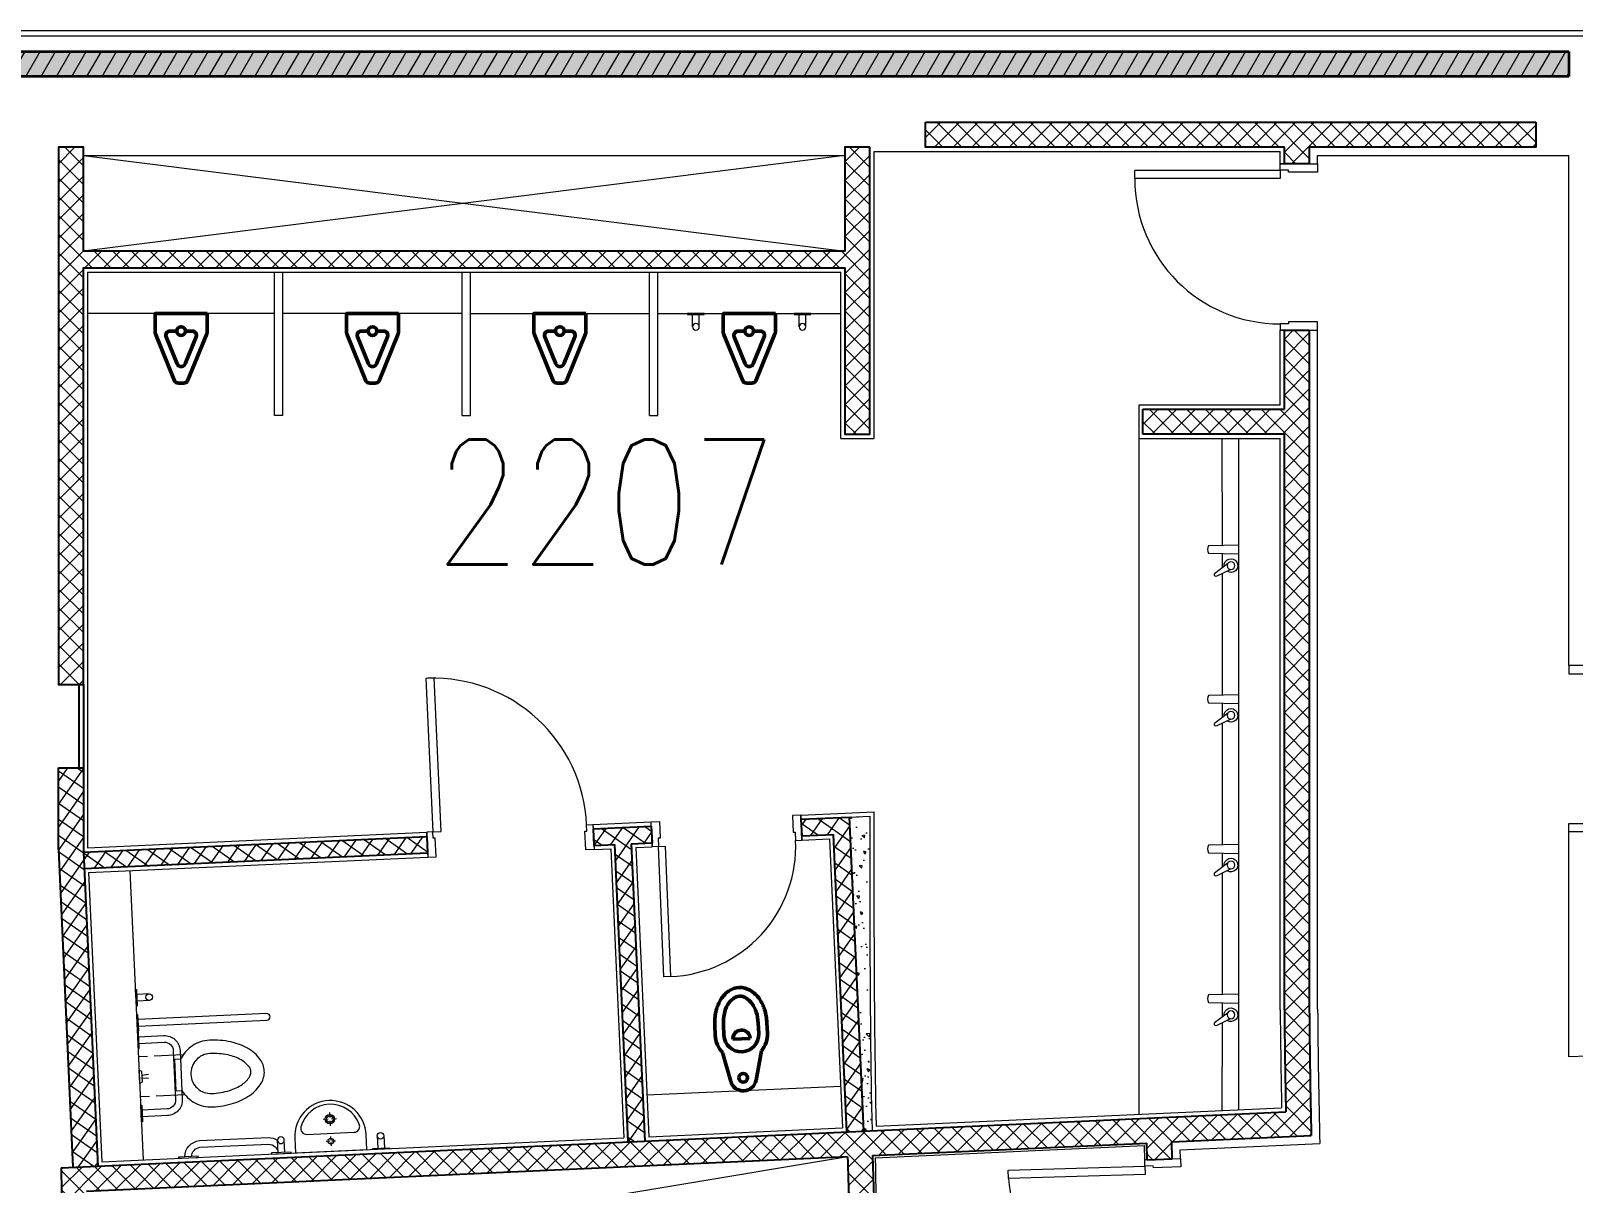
# Model space of a CAD drawing. Header units: inches. Extents: x 342932 to 557958, y 80625 to 242727.
# Drawn here: x 358342 to 367607, y 167699 to 174627 of the extents above; entities that cross this region are included whole.
import ezdxf
from ezdxf.enums import TextEntityAlignment as Align

# ---------------------------------------------------------------- set-up
doc = ezdxf.new("R2010")
doc.units = ezdxf.units.IN
doc.header["$MEASUREMENT"] = 0
for name, color, linetype, lineweight in [('First Floor$0$A-G250-G-Walls-Precast-Concrete', 251, 'Continuous', 35), ('First Floor$0$A-G250-M-Walls-Blockwork', 7, 'Continuous', 25), ('First Floor$0$A-G250-M-Walls-Concrete', 251, 'Continuous', 20), ('First Floor$0$A-G252-H-Internal-Walls', 251, 'Continuous', 9), ('First Floor$0$A-G262-H-Precast-Panel', 251, 'Continuous', 5), ('First Floor$0$A-G312-M-Wall-Cladding-Panel', 7, 'Continuous', 9), ('First Floor$0$A-G312-M-Wall-Finish-Plaster', 7, 'Continuous', 15), ('First Floor$0$A-G322-M-Door', 251, 'Continuous', 15), ('First Floor$0$A-G44-G-Fittings-Sanitary', 251, 'Continuous', 15), ('First Floor$0$A-Z036-G-Void-Symbology', 251, 'Continuous', 9), ('First Floor$0$Z-Z001-S-Room-Name-Identification-250', 7, 'Continuous', 15)]:
    doc.layers.add(name, color=color, linetype=linetype, lineweight=lineweight)
doc.styles.add('First Floor$0$Tag-RomanS', font='romans.shx', dxfattribs={"width": 0.8})
pattern_1 = [(55, (361382.11, 239676.52), (-65.02019, 45.52763), []), (145, (361382.11, 239676.52), (-45.52763, -65.02019), [])]
pattern_2 = [(45, (361382.11, 239676.52), (-56.1266, 56.1266), []), (135, (361382.11, 239676.52), (-56.1266, -56.1266), [])]

# ---------------------------------------------------------------- blocks, each defined once
blk = doc.blocks.new('First Floor$0$010wc001$0$MING')
for p, q in [((-0.0378, 0.3862), (-0.1474, 0.1171)), ((0.0155, 0.4), (-0.0155, 0.4)), ((0.1474, 0.1171), (0.0378, 0.3862)), ((-0.0232, 0.2896), (-0.0863, 0.1344)), ((0.0863, 0.1344), (0.0232, 0.2896)), ((-0.15, 0.1059), (-0.15, 0)), ((-0.15, 0), (-0.15, 0.1)), ((-0.0632, 0.1), (-0.025, 0.1)), ((0.025, 0.1), (0.0632, 0.1)), ((0.15, 0.1059), (0.15, 0)), ((0.15, 0), (0.15, 0.1059))]:
    blk.add_line(p, q)
blk.add_circle((0, 0.1), 0.025)
for centre, start, end in [((-0.0155, 0.375), 90, 153.43495), ((0.0155, 0.375), 26.56505, 90), ((0, 0.2801), 22.1511, 157.8489), ((-0.125, 0.1059), 153.43495, 180), ((-0.0632, 0.125), 157.8489, 270), ((0.0632, 0.125), 270, 22.1511), ((0.125, 0.1059), 360, 26.56505)]:
    blk.add_arc(centre, 0.025, start, end)
blk = doc.blocks.new('First Floor$0$Grab Bar-Top')
for p, q in [((-20.1, 79.5), (-20.1, 5.4)), ((20, 79.5), (20, 5.4))]:
    blk.add_line(p, q)
blk.add_lwpolyline([(-50, 5.4), (50, 5.4), (50, 0), (-50, 0)], close=True)
blk.add_circle((-0.1, 79.1, 0), 20.1)
blk = doc.blocks.new('First Floor$0$Wall Mounted WC-Top')
at = {"lineweight": 50}
for p, q in [((-52.2, 313.4), (52.2, 313.4)), ((-116.8, 235.1), (-76.3, 60.6)), ((116.8, 235.1), (76.3, 60.6))]:
    blk.add_line(p, q, dxfattribs=at)
blk.add_lwpolyline([(116.8, 235.1, 0.184483), (156.7, 339.6), (156.7, 402.2, 0.063415), (146.5, 482.1, 0.076468), (118.2, 548.1, 0.107136), (65.9, 601.8, 0.147373), (0, 621.6, 0.147373), (-65.9, 601.8, 0.107136), (-118.2, 548.1, 0.076468), (-146.5, 482.1, 0.063415), (-156.7, 402.2), (-156.7, 339.6, 0.184483), (-116.8, 235.1)], format="xyb", dxfattribs=at)
blk.add_lwpolyline([(104.5, 339.6), (104.5, 402.2, 0.063415), (96, 469, 0.076468), (73.9, 520.4, 0.107136), (37.1, 558.2, 0.147373), (0, 569.4, 0.147373), (-37.1, 558.2, 0.107136), (-73.9, 520.4, 0.076468), (-96, 469, 0.063415), (-104.5, 402.2), (-104.5, 339.6, 1)], format="xyb", close=True, dxfattribs=at)
blk.add_circle((0, 78.4), 26.1, dxfattribs=at)
for centre, radius, start, end in [((0, 313.4), 52.2, 360, 180), ((0, 78.4), 78.4, 193.06528, 346.93472)]:
    blk.add_arc(centre, radius, start, end, dxfattribs=at)
blk = doc.blocks.new('First Floor$0$Urinal-Top')
at = {"lineweight": 50}
for points in [[(156.7, 0), (-156.7, 0), (-156.7, 110.6, -0.116434), (-154, 122.3), (-39.5, 403.5, -0.284079), (-16.1, 417.9), (16.1, 417.9, -0.284079), (39.5, 403.5), (154, 122.3, -0.116434), (156.7, 110.6), (156.7, 0)], [(26.1, 104.5), (66, 104.5, 0.532555), (90.2, 140.4), (24.2, 302.5, 0.672592), (-24.2, 302.5), (-90.2, 140.4, 0.532555), (-66, 104.5), (-26.1, 104.5)]]:
    blk.add_lwpolyline(points, format="xyb", dxfattribs=at)
blk.add_circle((0, 104.5), 26.1, dxfattribs=at)
blk = doc.blocks.new('First Floor$0$Hand Rail-Top')
blk.add_lwpolyline([(20.1, 5.4), (20.1, 779.9, 1), (-20.1, 779.9), (-20.1, 5.4)], format="xyb")
blk.add_lwpolyline([(49.6, 0), (-49.6, 0), (-49.6, 5.4), (49.6, 5.4)], close=True)
blk = doc.blocks.new('First Floor$0$WC1-Top')
for p, q in [((-120.4, 268.2), (-120.4, 93.7)), ((120.4, 268.2), (120.4, 93.7)), ((-120.4, 53.5), (-120.4, 0)), ((-10.7, 53.5), (-6.7, 13.4)), ((6.7, 13.4), (10.7, 53.5)), ((120.4, 53.5), (120.4, 0))]:
    blk.add_line(p, q)
at = {"elevation": 0}
for points in [[(-93.7, 251.3), (-93.7, 214.7), (93.7, 214.7), (93.7, 251.3, 0.136498), (171.9, 325.2, 0.136498), (200.7, 428.8, 0.031676), (196.6, 493.5, 0.031676), (184.4, 557.2, 0.038178), (166.9, 608.2, 0.038178), (141.9, 655.9, 0.053416), (110.5, 696, 0.053415), (71.2, 728.5, 0.073292), (37.2, 744.5, 0.0875), (0, 750, 0.07329), (-37.2, 744.5, 0.073292), (-71.2, 728.5, 0.053415), (-110.5, 696, 0.026689), (-127.3, 676.8, 0.026689), (-141.9, 655.9, 0.038178), (-166.9, 608.2, 0.038178), (-184.4, 557.2, 0.031676), (-196.6, 493.5, 0.031676), (-200.7, 428.8, 0.136498), (-171.9, 325.2, 0.136498), (-93.7, 251.3, 0.999995)], [(0, 308.4, 0.414214), (120.4, 428.8, 0.063415), (106.7, 537, 0.038178), (93.2, 576.5, 0.038178), (73.9, 613.4, 0.053415), (53, 640, 0.053415), (26.9, 661.6, 0.073291), (14, 667.6, 0.07329), (0, 669.7, 0.073292), (-14, 667.6, 0.07329), (-26.9, 661.6, 0.053417), (-53, 640, 0.053413), (-73.9, 613.4, 0.03818), (-93.2, 576.5, 0.038176), (-106.7, 537, 0.031678), (-117, 483.4, 0.031674), (-120.4, 428.8, 0.414216), (0, 308.4, -0.000002)]]:
    blk.add_lwpolyline(points, format="xyb", dxfattribs=at)
for points in [[(-241, 5.4), (-241, 156.5, -0.198912), (-213.6, 222.6, -0.198912), (-147.5, 250), (147.5, 250, -0.198912), (213.6, 222.6, -0.198912), (241, 156.5), (241, 5.4)], [(-200.7, 5.4), (-200.7, 156.5, -0.198912), (-185.1, 194.1, -0.198912), (-147.5, 209.7), (147.5, 209.7, -0.198912), (185.1, 194.1, -0.198912), (200.7, 156.5), (200.7, 5.4)]]:
    blk.add_lwpolyline(points, format="xyb")
for points in [[(-170.9, 5.4), (-270.9, 5.4), (-270.9, 0), (-170.9, 0)], [(-33.5, 13.4), (33.5, 13.4), (40.1, 0), (-40.1, 0)], [(170.9, 5.4), (270.9, 5.4), (270.9, 0), (170.9, 0)]]:
    blk.add_lwpolyline(points, close=True)
blk = doc.blocks.new('First Floor$0$WB-Top')
for p, q in [((-9.6, 193.5), (-40.1, 193.5)), ((0.2, 233.3), (0.2, 203.2)), ((40.4, 193.5), (9.9, 193.5)), ((0.2, 183.7), (0.2, 153.2)), ((-6.3, 60.6), (-28.8, 60.6)), ((0, 89.2), (0, 66.3)), ((0, 54.4), (0, 32)), ((28.4, 60.6), (5.9, 60.6))]:
    blk.add_line(p, q)
at = {"ltscale": 0.02}
for points in [[(-214.3, 0), (214.3, 0), (214.3, 88.8, 0.411647), (0, 305, 0.42194), (-214.3, 88.8), (-214.3, 0)], [(-141.8, 107.9), (141.8, 107.9, 0.239095), (170.5, 122.5, 0.159338), (177.4, 143.5, 0.07683), (175.7, 154.2, 0.326978), (0, 282.9, 0.326978), (-175.7, 154.2, 0.07683), (-177.4, 143.5, 0.159338), (-170.5, 122.5, 0.239095), (-141.8, 107.9)]]:
    blk.add_lwpolyline(points, format="xyb", dxfattribs=at)
for centre, radius in [((0, 193.5), 28.7), ((0, 193.5), 20), ((-0.2, 60.6), 17.2)]:
    blk.add_circle(centre, radius)
blk = doc.blocks.new('First Floor$0$Towel Rail-Grab Bar-Top')
for p, q in [((-72.5, 100.1, 0), (-487.5, 100.1, 0)), ((-581, 6.4), (-581, 80.4, 0)), ((-540.8, 6.4), (-540.8, 80.4, 0)), ((-72.5, 60, 0), (-487.5, 60, 0))]:
    blk.add_line(p, q)
for points in [[(-619.5, 6.4), (-500.5, 6.4), (-500.5, 0), (-619.5, 0)], [(-59.5, 6.4), (59.5, 6.4), (59.5, 0), (-59.5, 0)]]:
    blk.add_lwpolyline(points, close=True)
blk.add_circle((-560.9, 80.1, 0), 20.1)
for centre, radius, start, end in [((-481.6, 0.8), 99.5, 93.38228, 126.51746), ((-78.4, 0.8), 99.5, 3.17967, 86.61772), ((-481.3, 0.7), 59.6, 95.93198, 174.59793), ((-78.7, 0.7), 59.6, 5.40207, 84.06802)]:
    blk.add_arc(centre, radius, start, end)
blk = doc.blocks.new('First Floor$0$D12-a')
at = {"layer": 'First Floor$0$A-G322-M-Door'}
for points in [[(-184.9, -50), (-184.9, -38), (-234.9, -38), (-234.9, 0), (-10, 0), (-10, -50)], [(-1108.9, -88), (-1108.9, -38), (-234.9, -38), (-234.9, -88)], [(-184.9, -950), (-184.9, -962), (-234.9, -962), (-234.9, -1000), (-10, -1000), (-10, -950)]]:
    blk.add_lwpolyline(points, close=True, dxfattribs=at)
blk.add_arc((-234.9, -88), 874, 180, 270, dxfattribs=at)
blk = doc.blocks.new('First Floor$0$d1000-215')
at = {"layer": 'First Floor$0$A-G322-M-Door'}
for points in [[(88, 1089), (38, 1089), (38, 215), (88, 215)], [(50, 165), (38, 165), (38, 215), (0, 215), (0, 0), (50, 0)]]:
    blk.add_lwpolyline(points, close=True, dxfattribs=at)
at = {"layer": 'First Floor$0$A-G322-M-Door', "elevation": 0}
blk.add_lwpolyline([(950, 164.9), (962, 164.9), (962, 215), (1000, 215), (1000, 0), (950, 0)], close=True, dxfattribs=at)
at = {"layer": 'First Floor$0$A-G322-M-Door'}
blk.add_arc((88, 215), 874, 0.00071, 90, dxfattribs=at)
blk = doc.blocks.new('First Floor$0$wc02')
at = {"layer": 'First Floor$0$A-G322-M-Door', "elevation": 0}
for points in [[(642.1, -69908), (630.1, -69908.5), (632.4, -69958.5), (594.4, -69960.2), (587.4, -69810.4), (637.4, -69808.1)], [(1441.1, -69871.5), (1453.1, -69870.9), (1455.3, -69920.9), (1493.3, -69919.2), (1486.6, -69769.3), (1436.7, -69771.6)], [(632.4, -69958.5), (672.4, -69956.7), (704.4, -70739.8), (664.4, -70741.6)]]:
    blk.add_lwpolyline(points, close=True, dxfattribs=at)
at = {"layer": 'First Floor$0$A-G322-M-Door'}
blk.add_arc((672.4, -69956.7, 0), 783.8, 272.34321, 2.61514, dxfattribs=at)
blk = doc.blocks.new('First Floor$0$d1000-150')
at = {"layer": 'First Floor$0$A-G322-M-Door'}
for points in [[(-950, -112), (-962, -112), (-962, -150), (-1000, -150), (-1000, 0), (-950, 0), (-950, -112)], [(-50, -112), (-38, -112), (-38, -150), (0, -150), (0, 0), (-50, 0), (-50, -112)]]:
    blk.add_lwpolyline(points, dxfattribs=at)
blk.add_lwpolyline([(-88, -1074), (-38, -1074), (-38, -150), (-88, -150)], close=True, dxfattribs=at)
blk.add_arc((-37.9, -149.9), 924.1, 180.00344, 269.24761, dxfattribs=at)
blk = doc.blocks.new('First Floor$0$Faucet-Top')
blk.add_lwpolyline([(-181.5, 22.7), (0, 26.6), (0, -26.6), (-181.5, -22.7, -0.29963), (-181.5, 22.7)], format="xyb")
blk = doc.blocks.new('First Floor$0$soap dispenser')
at = {"layer": 'First Floor$0$A-G44-G-Fittings-Sanitary'}
for p, q in [((-28, -14), (-132, 66)), ((0, 31), (-119, 88))]:
    blk.add_line(p, q, dxfattribs=at)
blk.add_circle((0, 0), 31.3, dxfattribs=at)
for centre, radius, start, end in [((-116, 71), 17.1, 99.4484, 197.6935), ((0, 0), 54.6, 173.7499, 123.392)]:
    blk.add_arc(centre, radius, start, end, dxfattribs=at)
blk = doc.blocks.new('First Floor$0$tag-roomname')
at = {"lineweight": 18, "ltscale": 0.01, "style": 'First Floor$0$Tag-RomanS', "width": 0.8}
blk.add_attdef('ROOM_NO_2', text='', height=3, dxfattribs=at).set_placement((0, 1.612), align=Align.MIDDLE_CENTER)
at = {"linetype": 'ByBlock', "lineweight": 15, "ltscale": 0.01, "style": 'First Floor$0$Tag-RomanS', "width": 0.8, "flags": 1}
for tag, p in [('ROOM_NAME_1', (0, -2.288)), ('ROOM_NAME_2', (0, -5.744))]:
    blk.add_attdef(tag, text='', height=2.5, dxfattribs=at).set_placement(p, align=Align.MIDDLE_CENTER)

msp = doc.modelspace()

# ---------------------------------------------------------------- hatches: boundary and pattern name
at = {"layer": 'First Floor$0$A-G252-H-Internal-Walls'}
h = msp.add_hatch(dxfattribs=at)
h.set_pattern_fill('ANSI37', color=256, scale=25, style=0)
h.set_pattern_definition(pattern_2)
h.paths.add_polyline_path([(366022.1, 173926.5), (367382.1, 173926.5), (367382.1, 174076.5), (363716.4, 174076.5), (363716.4, 173926.5), (365872.3, 173926.5), (365872.3, 173826.5), (366022.1, 173826.5)])
h = msp.add_hatch(dxfattribs=at)
h.set_pattern_fill('ANSI37', color=256, scale=25, style=0)
h.set_pattern_definition(pattern_2)
h.paths.add_polyline_path([(363382.6, 173926.5), (363232.6, 173926.5), (363232.6, 173301.5), (358657.1, 173301.5), (358657.1, 173926.5), (358507.1, 173926.5), (358507.1, 170696.5), (358657.1, 170696.5), (358657.1, 173201.5), (363232.6, 173201.5), (363232.6, 172201.5), (363382.6, 172201.5)])
h = msp.add_hatch(dxfattribs=at)
h.set_pattern_fill('ANSI37', color=256, scale=25, style=0)
h.set_pattern_definition(pattern_2)
h.paths.add_polyline_path([(366022.1, 172826.5), (365872.3, 172826.5), (365872.3, 172351.5), (365022.3, 172351.5), (365022.3, 172201.5), (365872.3, 172201.5), (365872.3, 168740.6, 0.002948), (365881, 168127.8), (358523.3, 167791.7, 0.003245), (358546.2, 167021.4), (358671.2, 167025.9), (358693.6, 167098.8, -0.002322), (358676.8, 167648.6), (363248.5, 167857.4, 0.002516), (363264.6, 167307.5), (363414.5, 167312.7, -0.002536), (363398.4, 167865.2), (365045.5, 167940.4), (365048.5, 167840.5), (365198.5, 167845.1), (365195.3, 167947.3), (366034, 167985.6, -0.003661), (366022.1, 168745)])
h = msp.add_hatch(dxfattribs=at)
h.set_pattern_fill('ANSI37', color=256, scale=25, angle=10, style=0)
h.set_pattern_definition(pattern_1)
h.paths.add_polyline_path([(358594.3, 167795), (358744.2, 167801.8), (358658, 169689.8), (358657.1, 169689.8), (358657.1, 170196.5), (358507.1, 170196.5), (358507.1, 169704.8)])
h = msp.add_hatch(dxfattribs=at)
h.set_pattern_fill('ANSI37', color=256, scale=25, angle=10, style=0)
h.set_pattern_definition(pattern_1)
h.paths.add_polyline_path([(361949.1, 169740), (362073.9, 169745.7), (362069.2, 169845.6), (361719.8, 169829.7), (361724.3, 169729.8), (361849.2, 169735.5), (361930.9, 167947.3), (362030.8, 167951.9)])
h = msp.add_hatch(dxfattribs=at)
h.set_pattern_fill('ANSI37', color=256, scale=25, angle=10, style=0)
h.set_pattern_definition(pattern_1)
h.paths.add_polyline_path([(363258.4, 169899.9), (362968.4, 169886.7), (362972.9, 169786.8), (363163, 169795.5), (363244.7, 168007.4), (363344.6, 168011.9)])
h = msp.add_hatch(dxfattribs=at)
h.set_pattern_fill('AR-CONC', color=256, angle=90, style=0)
h.set_pattern_definition([(140, (361382.11, 239676.52), (15.9391, 182.18467), [19.05, -209.55]), (85, (361382.11, 239676.52), (-191.05664, -35.24283), [15.24, -167.64]), (190.451, (361383.44, 239691.7), (-175.1167, 146.9425), [16.19, -178.09]), (136.1842, (361331.31, 239676.52), (42.0423, 271.07904), [28.575, -314.325]), (186.6356, (361334.82, 239699.1), (-247.4256, 237.4042), [24.285, -267.135]), (81.184, (361331.3, 239676.52), (-247.4251, 237.4046), [22.86, -251.46]), (111, (361344.01, 239701.92), (102.26552, 151.61488), [19.05, -209.55]), (56, (361344.01, 239701.92), (-184.18797, 61.80203), [15.24, -167.64]), (161.4514, (361352.54, 239714.56), (-81.92286, 213.4165), [16.19, -178.09]), (127.5, (361382.114, 239676.52), (-84.55504, 3.088603), [0, -165.608, 0, -170.18, 0, -168.275]), (97.5, (361382.11, 239676.52), (-100.18057, 66.81966), [0, -97.028, 0, -161.798, 0, -64.135]), (57.5, (361382.114, 239619.88), (5.728744, 135.590595), [0, -63.5, 0, -198.12, 0, -262.89]), (47.5, (361382.11, 239594.48), (-25.4265, 148.12918), [0, -82.55, 0, -131.572, 0, -186.69])])
h.paths.add_polyline_path([(363382.6, 169905.4), (363258.4, 169899.7), (363258.4, 169899.7), (363344.6, 168012.9), (363395, 168015.2, -0.005328), (363382.6, 169176.5)])
h = msp.add_hatch(dxfattribs=at)
h.set_pattern_fill('ANSI37', color=256, scale=25, angle=10, style=0)
h.set_pattern_definition(pattern_1)
h.paths.add_polyline_path([(358658, 169689.8), (358662.5, 169589.9), (360725.4, 169684.2), (360720.8, 169784)])
at = {"layer": 'First Floor$0$A-G262-H-Precast-Panel'}
h = msp.add_hatch(dxfattribs=at)
h.set_pattern_fill('AR-CONC', color=256, scale=2, style=0)
h.set_pattern_definition([(50, (361382.1, 239676.52), (364.3693, -31.8782), [38.1, -419.1]), (355, (361382.1, 239676.52), (-70.4857, 382.1133), [30.48, -335.28]), (100.451, (361412.48, 239673.87), (293.885, 350.2334), [32.38, -356.18]), (46.1842, (361382.1, 239778.1), (542.158, -84.0847), [57.15, -628.65]), (96.6356, (361427.3, 239771.1), (474.8085, 494.851), [48.57, -534.27]), (351.184, (361382.1, 239778.1), (474.809, 494.8502), [45.72, -502.92]), (21, (361432.9, 239752.72), (303.2298, -204.531), [38.1, -419.1]), (326, (361432.9, 239752.72), (123.604, 368.376), [30.48, -335.28]), (71.4514, (361458.2, 239735.68), (426.833, 163.8457), [32.38, -356.18]), (37.5, (361382.11, 239676.52), (6.1772, 169.11008), [0, -331.216, 0, -340.36, 0, -336.55]), (7.5, (361382.11, 239676.52), (133.63933, 200.36115), [0, -194.056, 0, -323.596, 0, -128.27]), (327.5, (361268.83, 239676.52), (271.1812, -11.4575), [0, -127, 0, -396.24, 0, -525.78]), (317.5, (361218.03, 239676.52), (296.2584, 50.853), [0, -165.1, 0, -263.144, 0, -373.38])])
h.paths.add_polyline_path([(367582.1, 174501.5), (343057.1, 174501.5), (343057.1, 174351.5), (367582.1, 174351.5)])
h = msp.add_hatch(dxfattribs=at)
h.set_pattern_fill('ANSI31', color=256, scale=25, angle=15, style=0)
h.set_pattern_definition([(60, (361382.11, 239676.52), (-68.74077, 39.6875), [])])
h.paths.add_polyline_path([(367582.1, 174501.5), (343057.1, 174501.5), (343057.1, 174351.5), (367582.1, 174351.5)])

# ---------------------------------------------------------------- linework, layer by layer
at = {"layer": 'First Floor$0$A-G250-G-Walls-Precast-Concrete'}
for p, q in [((343057.1, 174501.5), (367582.1, 174501.5)), ((367582.1, 174501.5), (367582.1, 174351.5)), ((367582.1, 174351.5), (343057.1, 174351.5))]:
    msp.add_line(p, q, dxfattribs=at)
at = {"layer": 'First Floor$0$A-G250-M-Walls-Blockwork'}
for p, q in [((365872.3, 173826.5, 0), (365872.3, 173926.5, 0)), ((366022.1, 173926.5, 0), (366022.1, 173826.5, 0)), ((366022.1, 173826.5, 0), (365872.3, 173826.5, 0)), ((365872.3, 172351.5, 0), (365872.3, 172826.5, 0)), ((365872.3, 172826.5, 0), (366022.1, 172826.5, 0)), ((366022.1, 172826.5, 0), (366022.1, 168745.2, 0)), ((365022.3, 172201.5, 0), (365022.3, 172351.5, 0)), ((365022.3, 172351.5, 0), (365872.3, 172351.5, 0)), ((365872.3, 172201.5, 0), (365022.3, 172201.5, 0)), ((365872.3, 168740.6, 0), (365872.3, 172201.5, 0)), ((358632.1, 170196.5, 0), (358632.1, 170696.5)), ((358657.1, 170696.5, 0), (358657.1, 170196.5, 0)), ((358507.1, 169704.8, 0), (358507.1, 170196.5, 0)), ((358507.1, 170196.5, 0), (358657.1, 170196.5, 0)), ((358657.1, 170196.5, 0), (358657.1, 169689.8, 0)), ((361719.8, 169829.7, 0), (362069.2, 169845.6, 0)), ((362069.2, 169845.6, 0), (362073.9, 169745.7, 0)), ((362968.4, 169886.7, 0), (363258.4, 169899.9, 0)), ((362968.4, 169886.7, 0), (362972.9, 169786.8, 0)), ((363258.4, 169899.9, 0), (363344.6, 168012.9, 0)), ((358657.1, 169689.8, 0), (360720.8, 169784, 0)), ((360720.8, 169784, 0), (360725.4, 169684.2, 0)), ((361719.8, 169829.7, 0), (361724.3, 169729.8, 0)), ((361949.1, 169740, 0), (362073.9, 169745.7, 0)), ((362972.9, 169786.8, 0), (363163, 169795.5, 0)), ((363244.7, 168007.4, 0), (363163, 169795.5, 0)), ((358507.1, 169704.8, 0), (358594.3, 167795, 0)), ((358662.5, 169589.9, 0), (360725.4, 169684.2, 0)), ((361724.3, 169729.8, 0), (361849.2, 169735.5, 0)), ((361930.9, 167947.3, 0), (361849.2, 169735.5, 0)), ((361949.1, 169740, 0), (362030.8, 167951.9, 0)), ((358523.3, 167791.7, 0), (365881, 168127.8, 0)), ((365195.3, 167947.3, 0), (366034, 167985.6, 0)), ((363398.4, 167865.2, 0), (365045.5, 167940.4, 0)), ((365048.5, 167840.5, 0), (365045.5, 167940.4, 0)), ((365198.5, 167845.1, 0), (365195.3, 167947.3, 0)), ((363248.5, 167857.4, 0), (358676.8, 167648.6, 0)), ((365048.5, 167840.5, 0), (365198.5, 167845.1, 0))]:
    msp.add_line(p, q, dxfattribs=at)
msp.add_lwpolyline([(363716.4, 174076.5), (367382.1, 174076.5)], dxfattribs=at)
msp.add_lwpolyline([(363716.4, 174076.5), (367382.1, 174076.5)], dxfattribs=at)
at = {"layer": 'First Floor$0$A-G250-M-Walls-Blockwork', "elevation": 0}
for points in [[(365872.3, 173926.5), (363716.4, 173926.5), (363716.4, 174076.5)], [(367382.1, 174076.5), (367382.1, 173926.5), (366022.1, 173926.5)], [(367382.1, 174076.5), (367382.1, 173926.5), (366022.1, 173926.5)], [(358658, 169689.8), (358744.2, 167801.8)]]:
    msp.add_lwpolyline(points, dxfattribs=at)
msp.add_lwpolyline([(363382.6, 173926.5), (363232.6, 173926.5), (363232.6, 173301.5), (358657.1, 173301.5), (358657.1, 173926.5), (358507.1, 173926.5), (358507.1, 170696.5), (358657.1, 170696.5), (358657.1, 173201.5), (363232.6, 173201.5), (363232.6, 172201.5), (363382.6, 172201.5)], close=True, dxfattribs=at)
at = {"layer": 'First Floor$0$A-G250-M-Walls-Blockwork'}
for centre, radius, start, end in [((417847.3, 169173.4, 0), 51976.8, 180.47705, 181.15268), ((417882.1, 169176.5, 0), 51861.8, 180.47677, 181.31582), ((417882.1, 169176.5, 0), 54649.5, 181.38315, 181.95986), ((417882.1, 169176.5, 0), 54499.5, 181.37871, 182.44576), ((417882.1, 169176.5, 0), 59375, 181.336444, 182.0801)]:
    msp.add_arc(centre, radius, start, end, dxfattribs=at)
at = {"layer": 'First Floor$0$A-G250-M-Walls-Concrete'}
for p, q in [((363258.4, 169899.9, 0), (363382.6, 169905.6, 0)), ((363382.6, 169905.6, 0), (363382.6, 169176.5, 0))]:
    msp.add_line(p, q, dxfattribs=at)
at = {"layer": 'First Floor$0$A-G250-M-Walls-Concrete', "elevation": 0}
msp.add_lwpolyline([(363382.6, 169178.8, 0.005338), (363395, 168015.2)], format="xyb", dxfattribs=at)
at = {"layer": 'First Floor$0$A-G312-M-Wall-Cladding-Panel'}
msp.add_lwpolyline([(367707.2, 174596.5), (367707.2, 174626.5), (342932.1, 174626.5), (342932.1, 171226.5), (343207.1, 171226.5), (343207.1, 171256.5), (342962.1, 171256.5), (342962.1, 174596.5), (367707.2, 174596.5)], dxfattribs=at)
at = {"layer": 'First Floor$0$A-G312-M-Wall-Finish-Plaster'}
for p, q in [((358657.2, 173876.5, 0), (363232.6, 173876.5, 0)), ((363407.6, 172176.5, 0), (363407.6, 173901.5, 0)), ((363407.6, 173901.5, 0), (365847.3, 173901.5, 0)), ((365847.3, 173826.5, 0), (365847.3, 173901.5, 0)), ((365872.3, 173826.5, 0), (365847.3, 173826.5, 0)), ((366022.1, 173826.5, 0), (366072.1, 173826.5, 0)), ((366072.1, 173876.5, 0), (367582.1, 173876.5, 0)), ((366072.1, 173826.5, 0), (366072.1, 173876.5)), ((366072.1, 173876.5, 0), (367582.1, 173876.5, 0)), ((367582.1, 170811.5), (367582.1, 173876.5, 0)), ((358682.1, 173176.5, 0), (358682.1, 169716, 0)), ((358682.1, 173176.5, 0), (363207.6, 173176.5, 0)), ((363207.6, 172176.5, 0), (363207.6, 173176.5, 0)), ((365847.3, 172376.5, 0), (365847.3, 172826.5, 0)), ((365872.3, 172826.5, 0), (365847.3, 172826.5, 0)), ((366022.1, 172826.5, 0), (366072.1, 172826.5, 0)), ((366072.1, 168745.2, 0), (366072.1, 172826.5, 0)), ((364997.3, 172376.5, 0), (364997.3, 172176.5, 0)), ((365847.3, 172376.5, 0), (364997.3, 172376.5, 0)), ((363207.6, 172176.5, 0), (363407.6, 172176.5, 0)), ((364997.3, 172176.5, 0), (365847.3, 172176.5, 0)), ((365847.3, 168740.4, 0), (365847.3, 172176.5, 0)), ((367632.1, 170811.5), (367582.1, 170811.5)), ((362967.3, 169911.7, 0), (363407.6, 169931.8, 0)), ((363407.6, 169178.8, 0), (363407.6, 169931.8, 0)), ((361718.6, 169854.6, 0), (362068.1, 169870.6, 0)), ((361718.6, 169854.6, 0), (361719.8, 169829.7, 0)), ((362069.2, 169845.6, 0), (362068.1, 169870.6, 0)), ((362967.3, 169911.7, 0), (362968.4, 169886.7, 0)), ((358682.1, 169716, 0), (360719.7, 169809, 0)), ((360720.8, 169784, 0), (360719.7, 169809, 0)), ((362073.9, 169745.7, 0), (362075.1, 169720.8, 0)), ((362972.9, 169786.8, 0), (362974, 169761.8, 0)), ((362974, 169761.8, 0), (363139.2, 169769.4, 0)), ((363139.2, 169769.4, 0), (363218.6, 168031.2, 0)), ((367582.1, 168457.8), (367582.1, 169811.5)), ((367632.1, 169811.5, 0), (367582.1, 169811.5, 0)), ((358688.6, 169566.1, 0), (360726.5, 169659.2, 0)), ((360725.4, 169684.2, 0), (360726.5, 169659.2, 0)), ((361724.3, 169729.8, 0), (361725.5, 169704.8, 0)), ((361725.5, 169704.8, 0), (361825.4, 169709.4, 0)), ((361825.4, 169709.3, 0), (361904.8, 167971.2, 0)), ((361975.2, 169716.2, 0), (362075.1, 169720.8, 0)), ((361975.2, 169716.2, 0), (362054.6, 167978, 0)), ((358688.6, 169566.1, 0), (358768, 167827.9, 0)), ((374572.1, 168728.9, 0), (367582.1, 168457.8)), ((363419.4, 168041.4, 0), (365855.5, 168152.6, 0)), ((362054.6, 167978, 0), (363218.6, 168031.2, 0)), ((358768, 167827.9, 0), (361904.8, 167971.2, 0)), ((363413.7, 167850.9, 0), (365031, 167924.8, 0)), ((365033.5, 167840, 0), (365031, 167924.8, 0)), ((365246.8, 167899.6, 0), (366085.1, 167937.9, 0)), ((365248.4, 167846.6, 0), (365246.8, 167899.6, 0)), ((365048.5, 167840.5, 0), (365033.5, 167840, 0)), ((365198.5, 167845.1, 0), (365248.4, 167846.6, 0))]:
    msp.add_line(p, q, dxfattribs=at)
for centre, radius, start, end in [((417882.1, 169176.5, 0), 54474.5, 179.9976, 181.19403), ((417847.3, 169173.4, 0), 52001.8, 180.47705, 181.12473), ((417882.1, 169176.5, 0), 51811.8, 180.47677, 181.36987), ((417882.1, 169176.5, 0), 54484.5, 181.39414, 182.42994)]:
    msp.add_arc(centre, radius, start, end, dxfattribs=at)
at = {"layer": 'First Floor$0$A-G322-M-Door', "elevation": 0}
for points in [[(364214.1, 167727.1), (364212.6, 167777.1), (365034.7, 167802.1), (365036.2, 167752.1)], [(365085.1, 167791.6), (365084.7, 167803.6), (365034.7, 167802.1), (365033.5, 167840), (365248.4, 167846.6), (365250, 167796.6)]]:
    msp.add_lwpolyline(points, close=True, dxfattribs=at)
at = {"layer": 'First Floor$0$A-G322-M-Door'}
msp.add_arc((365034.7, 167802.1, 0), 824, 185.22017, 271.74136, dxfattribs=at)
at = {"layer": 'First Floor$0$A-G44-G-Fittings-Sanitary'}
for p, q in [((359806.4, 172314.2, 0), (359806.4, 173176.5, 0)), ((359856.4, 172314.2, 0), (359856.4, 173176.5, 0)), ((360932, 172314.2, 0), (360932, 173176.5, 0)), ((360982, 172314.2, 0), (360982, 173176.5, 0)), ((362057.6, 172314.2, 0), (362057.6, 173176.5, 0)), ((362107.6, 172314.2, 0), (362107.6, 173176.5, 0)), ((359806.4, 172926.5, 0), (358682.1, 172926.5, 0)), ((360932, 172926.5, 0), (359856.4, 172926.5, 0)), ((360982, 172926.5, 0), (362057.6, 172926.5, 0)), ((362107.6, 172926.5, 0), (363207.6, 172926.5, 0)), ((359856.4, 172314.2, 0), (359806.4, 172314.2, 0)), ((360932, 172314.2, 0), (360982, 172314.2, 0)), ((362057.6, 172314.2, 0), (362107.6, 172314.2, 0)), ((364997.3, 172176.5, 0), (364997.3, 168113.4, 0)), ((365497.2, 172176.5, 0), (365498.8, 171533.1, 0)), ((365597.3, 172176.5, 0), (365597.3, 168140.8, 0)), ((365498.8, 171484.2, 0), (365498.8, 171398, 0)), ((365498.8, 171363.1, 0), (365498.8, 170633.2, 0)), ((365498.8, 170584.2, 0), (365498.8, 170498, 0)), ((365498.8, 170463.1, 0), (365498.8, 169733.2, 0)), ((365498.8, 169684.2, 0), (365498.8, 169598, 0)), ((359017.8, 167839.3, 0), (358938.4, 169577.5, 0)), ((365498.8, 169563.1, 0), (365498.8, 168833.1, 0)), ((365498.8, 168784.2, 0), (365498.8, 168698, 0)), ((365498.8, 168663.1, 0), (365497.3, 168136.3, 0)), ((363207.2, 168280.9, 0), (362043.2, 168227.8, 0))]:
    msp.add_line(p, q, dxfattribs=at)
at = {"layer": 'First Floor$0$A-Z036-G-Void-Symbology'}
for p, q in [((358657.1, 173876.5, 0), (363232.6, 173301.5, 0)), ((363232.6, 173876.5, 0), (358657.1, 173301.5, 0)), ((363248.5, 167857.4, 0), (358693.6, 167098.8, 0))]:
    msp.add_line(p, q, dxfattribs=at)

# ---------------------------------------------------------------- block references
at = {"layer": 'First Floor$0$A-G322-M-Door'}
msp.add_blockref('First Floor$0$D12-a', (366082.1, 173826.5, 0), dxfattribs=at)
for name, p, rotation in [('First Floor$0$d1000-150', (360726.5, 169659.2, 0), 182.6151421428538), ('First Floor$0$d1000-215', (367582.1, 170811.5, 0), 270), ('First Floor$0$wc02', (361480.7, 239681, 0), 6.942045913132973e-07)]:
    msp.add_blockref(name, p, dxfattribs=dict(at, rotation=rotation))
at = {"layer": 'First Floor$0$A-G44-G-Fittings-Sanitary', "xscale": -1}
for name, p, rotation in [('First Floor$0$Urinal-Top', (359244.3, 172926.4, 0), 180), ('First Floor$0$Urinal-Top', (360394.2, 172926.4, 0), 180), ('First Floor$0$Urinal-Top', (361519.8, 172926.4, 0), 180), ('First Floor$0$Grab Bar-Top', (362337.5, 172926.4, 0), 180), ('First Floor$0$Urinal-Top', (362657.6, 172926.4, 0), 180), ('First Floor$0$Grab Bar-Top', (362977.7, 172926.4, 0), 180), ('First Floor$0$Faucet-Top', (365598.8, 171508.6), 180), ('First Floor$0$Faucet-Top', (365598.8, 170608.6), 180), ('First Floor$0$Faucet-Top', (365598.8, 169708.6), 180), ('First Floor$0$Wall Mounted WC-Top', (362625.2, 168254.3, 0), 2.615145218426989), ('First Floor$0$Faucet-Top', (365598.8, 168808.6), 180)]:
    msp.add_blockref(name, p, dxfattribs=dict(at, rotation=rotation))
at = {"layer": 'First Floor$0$A-G44-G-Fittings-Sanitary'}
for name, p, xscale, yscale, zscale, rotation in [('First Floor$0$010wc001$0$MING', (361519.8, 172926.5, 0), 1044.77611941563, 1044.77611941563, 1044.77611940297, 179.9997838837338), ('First Floor$0$soap dispenser', (365551.4, 171411.6), -0.75, 0.75, 0.75, 180.0000000022233), ('First Floor$0$soap dispenser', (365551.4, 170511.6), -0.75, 0.75, 0.75, 180.0000000022233), ('First Floor$0$soap dispenser', (365551.4, 169611.6), -0.75, 0.75, 0.75, 180.0000000022233), ('First Floor$0$soap dispenser', (365551.4, 168711.6), -0.75, 0.75, 0.75, 180.0000000022233)]:
    msp.add_blockref(name, p, dxfattribs=dict(at, xscale=xscale, yscale=yscale, zscale=zscale, rotation=rotation))
for name, p, rotation in [('First Floor$0$Grab Bar-Top', (358973.3, 168813.3, 0), 272.615142078496), ('First Floor$0$Hand Rail-Top', (358980.1, 168663.5, 0), 272.615142078496), ('First Floor$0$WC1-Top', (358994.9, 168338.8, 0), 272.615142078496), ('First Floor$0$WB-Top', (360146.6, 167890.9, 0), 2.615139064681514), ('First Floor$0$Grab Bar-Top', (360446.3, 167904.6, 0), 2.615139064681514)]:
    msp.add_blockref(name, p, dxfattribs=dict(at, rotation=rotation))
at = {"layer": 'First Floor$0$A-G44-G-Fittings-Sanitary', "extrusion": (0, 0, -1), "zscale": -0.9999999999999999, "rotation": 357.3848609353185}
msp.add_blockref('First Floor$0$Towel Rail-Grab Bar-Top', (-359287.5, 167851.6, 0), dxfattribs=at)
at = {"layer": 'First Floor$0$Z-Z001-S-Room-Name-Identification-250'}
ref = msp.add_blockref('First Floor$0$tag-roomname', (361796.6, 171391), dxfattribs=dict(at, xscale=250, yscale=250, zscale=250))
ref.add_attrib('ROOM_NO_2', '2207', dxfattribs={"layer": '0', "lineweight": 18, "ltscale": 0.01, "height": 750, "style": 'First Floor$0$Tag-RomanS', "width": 0.8}).set_placement((361796.6, 171793.9), align=Align.MIDDLE_CENTER)

doc.saveas('drawing.dxf')
